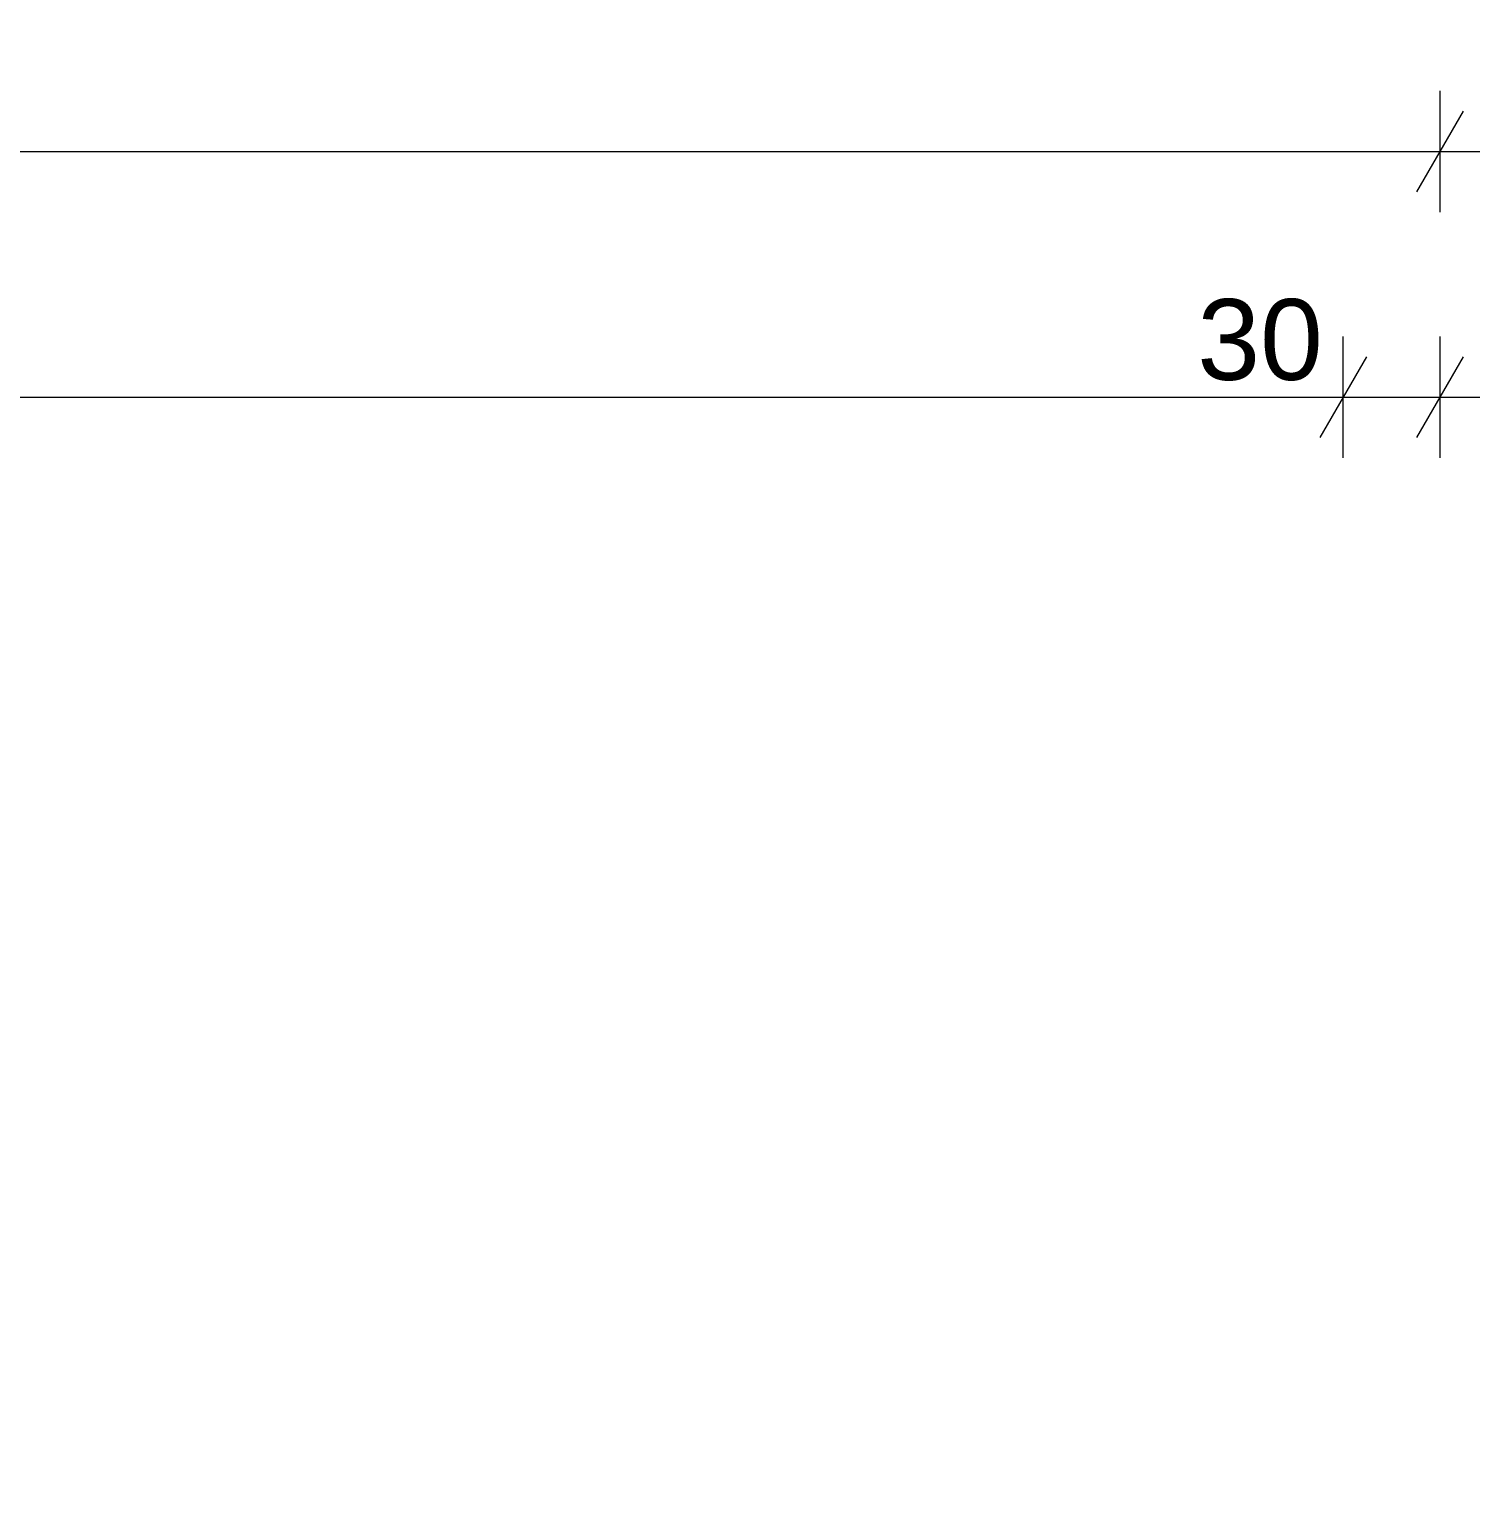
# Model space of a CAD drawing. Header units: feet. Extents: x 2791058 to 2855058, y -67651 to -26651.
# Drawn here: x 2831338 to 2835827, y -37709 to -33185 of the extents above; entities that cross this region are included whole.
import ezdxf

# ---------------------------------------------------------------- set-up
doc = ezdxf.new("R2010")
doc.units = ezdxf.units.FT
doc.header["$MEASUREMENT"] = 0
doc.layers.add('Dimensioning - General', color=7, linetype='Continuous')
doc.layers.add('Dimensioning - General_Pen_No__1', color=7, linetype='Continuous', lineweight=0)
doc.styles.add('GENERATED_STYLE_2', font='arial.ttf')
doc.dimstyles.new('GENERATED_STYLE__2', dxfattribs={"dimtxt": 250, "dimasz": 190, "dimexe": 0.18, "dimexo": 3, "dimgap": 0.09, "dimtad": 1, "dimtih": 1, "dimtoh": 1, "dimlfac": 0.001, "dimzin": 0, "dimdsep": 46, "dimtxsty": 'GENERATED_STYLE_2', "dimblk": 'ARROWHEAD_2', "dimblk1": 'ARROWHEAD_2', "dimblk2": 'ARROWHEAD_2', "dimcen": 0.09, "dimclrd": 7, "dimclre": 7, "dimclrt": 7, "dimadec": 0, "dimazin": 0, "dimtfac": 1, "dimtdec": 4, "dimtmove": 0, "dimatfit": 3, "dimfxl": 1, "dimtolj": 1, "dimtzin": 0, "dimarcsym": 0})

# ---------------------------------------------------------------- blocks, each defined once
blk = doc.blocks.new('*D153', base_point=(2247653.8, -76425))
at = {"layer": 'Dimensioning - General_Pen_No__1', "color": 7, "linetype": 'Continuous', "lineweight": 0, "transparency": 16777216}
for p, q in [((2819504.4, -34510.7), (2819504.4, -34135.7)), ((2819276.5, -34198.2), (2819132.2, -34448.2)), ((2819576.5, -34198.2), (2819432.2, -34448.2)), ((2819204.4, -34323.2), (2819504.4, -34323.2)), ((2819504.4, -34323.2), (2835404.4, -34323.2))]:
    blk.add_line(p, q, dxfattribs=at)
blk = doc.blocks.new('ARROWHEAD_2')
at = {"color": 0, "linetype": 'Continuous', "lineweight": 0}
for p, q in [((-0.378, -0.655), (0.378, 0.655)), ((0, 0), (-1, 0))]:
    blk.add_line(p, q, dxfattribs=at)
blk = doc.blocks.new('*D154', base_point=(2247653.8, -76425))
at = {"layer": 'Dimensioning - General_Pen_No__1', "color": 7, "linetype": 'Continuous', "lineweight": 0, "transparency": 16777216}
for p, q in [((2835404.4, -34510.7), (2835404.4, -34135.7)), ((2819576.5, -34198.2), (2819432.2, -34448.2)), ((2835476.5, -34198.2), (2835332.2, -34448.2)), ((2819504.4, -34323.2), (2835404.4, -34323.2)), ((2835404.4, -34323.2), (2835704.4, -34323.2))]:
    blk.add_line(p, q, dxfattribs=at)
at = {"layer": 'Dimensioning - General_Pen_No__1', "color": 7, "lineweight": 0, "transparency": 16777216, "char_height": 250, "attachment_point": 7, "style": 'GENERATED_STYLE_2'}
for s, insert in [('\\A1;15.90', (2826837.2, -34273.2)), ('\\A1;30', (2834952.7, -34273.2))]:
    blk.add_mtext(s, dxfattribs=dict(at, insert=insert))
blk = doc.blocks.new('*D155', base_point=(2247653.8, -76425))
at = {"layer": 'Dimensioning - General_Pen_No__1', "color": 7, "linetype": 'Continuous', "lineweight": 0, "transparency": 16777216}
for p, q in [((2835704.4, -34510.7), (2835704.4, -34135.7)), ((2835476.5, -34198.2), (2835332.2, -34448.2)), ((2835632.2, -34448.2), (2835776.5, -34198.2)), ((2835404.4, -34323.2), (2835704.4, -34323.2)), ((2835704.4, -34323.2), (2835826.6, -34323.2))]:
    blk.add_line(p, q, dxfattribs=at)
blk = doc.blocks.new('*D156', base_point=(2247653.8, -76425))
at = {"layer": 'Dimensioning - General_Pen_No__1', "color": 7, "linetype": 'Continuous', "lineweight": 0, "transparency": 16777216}
for p, q in [((2803604.4, -33750.7), (2803604.4, -33375.7)), ((2819204.4, -33750.7), (2819204.4, -33375.7)), ((2803676.5, -33438.2), (2803532.2, -33688.2)), ((2819276.5, -33438.2), (2819132.2, -33688.2)), ((2803482.1, -33563.2), (2803604.4, -33563.2)), ((2803604.4, -33563.2), (2819204.4, -33563.2)), ((2819204.4, -33563.2), (2835704.4, -33563.2))]:
    blk.add_line(p, q, dxfattribs=at)
at = {"layer": 'Dimensioning - General_Pen_No__1', "color": 7, "lineweight": 0, "transparency": 16777216, "insert": (2810976.9, -33513.2), "char_height": 250, "attachment_point": 7, "style": 'GENERATED_STYLE_2'}
blk.add_mtext('\\A1;15.60', dxfattribs=at)
blk = doc.blocks.new('*D157', base_point=(2247653.8, -76425))
at = {"layer": 'Dimensioning - General_Pen_No__1', "color": 7, "linetype": 'Continuous', "lineweight": 0, "transparency": 16777216}
for p, q in [((2835704.4, -33750.7), (2835704.4, -33375.7)), ((2819276.5, -33438.2), (2819132.2, -33688.2)), ((2835632.2, -33688.2), (2835776.5, -33438.2)), ((2819204.4, -33563.2), (2835704.4, -33563.2)), ((2835704.4, -33563.2), (2835826.6, -33563.2))]:
    blk.add_line(p, q, dxfattribs=at)
at = {"layer": 'Dimensioning - General_Pen_No__1', "color": 7, "lineweight": 0, "transparency": 16777216, "insert": (2827026.9, -33513.2), "char_height": 250, "attachment_point": 7, "style": 'GENERATED_STYLE_2'}
blk.add_mtext('\\A1;16.50', dxfattribs=at)

msp = doc.modelspace()

# ---------------------------------------------------------------- dimensions: what is measured, and where the dimension line sits
at = {"layer": 'Dimensioning - General', "color": 7, "linetype": 'Continuous', "lineweight": 0}
for base, p1, p2, picture, middle in [((2819204.377, -33563.192), (2803604.377, -43881.235), (2819204.377, -37331.235), '*D156', (2811396.95, -33388.192)), ((2835704.377, -33563.192), (2819204.377, -37331.235), (2835704.377, -37331.235), '*D157', (2827446.95, -33388.192)), ((2835404.377, -34323.179), (2819504.377, -37631.235), (2835404.377, -37631.235), '*D154', (2827257.235, -34148.179)), ((2819504.377, -34323.179), (2819204.377, -37331.235), (2819504.377, -37631.235), '*D153', (2818943.286, -34148.179)), ((2835704.377, -34323.179), (2835404.377, -37631.235), (2835704.377, -37331.235), '*D155', (2835143.286, -34148.179))]:
    dim = msp.add_linear_dim(base=base, p1=p1, p2=p2, dimstyle='GENERATED_STYLE__2', dxfattribs=at)
    dim.commit()
    dim.dimension.update_dxf_attribs({"geometry": picture, "text_midpoint": middle, "dimtype": 160})

doc.saveas('drawing.dxf')
